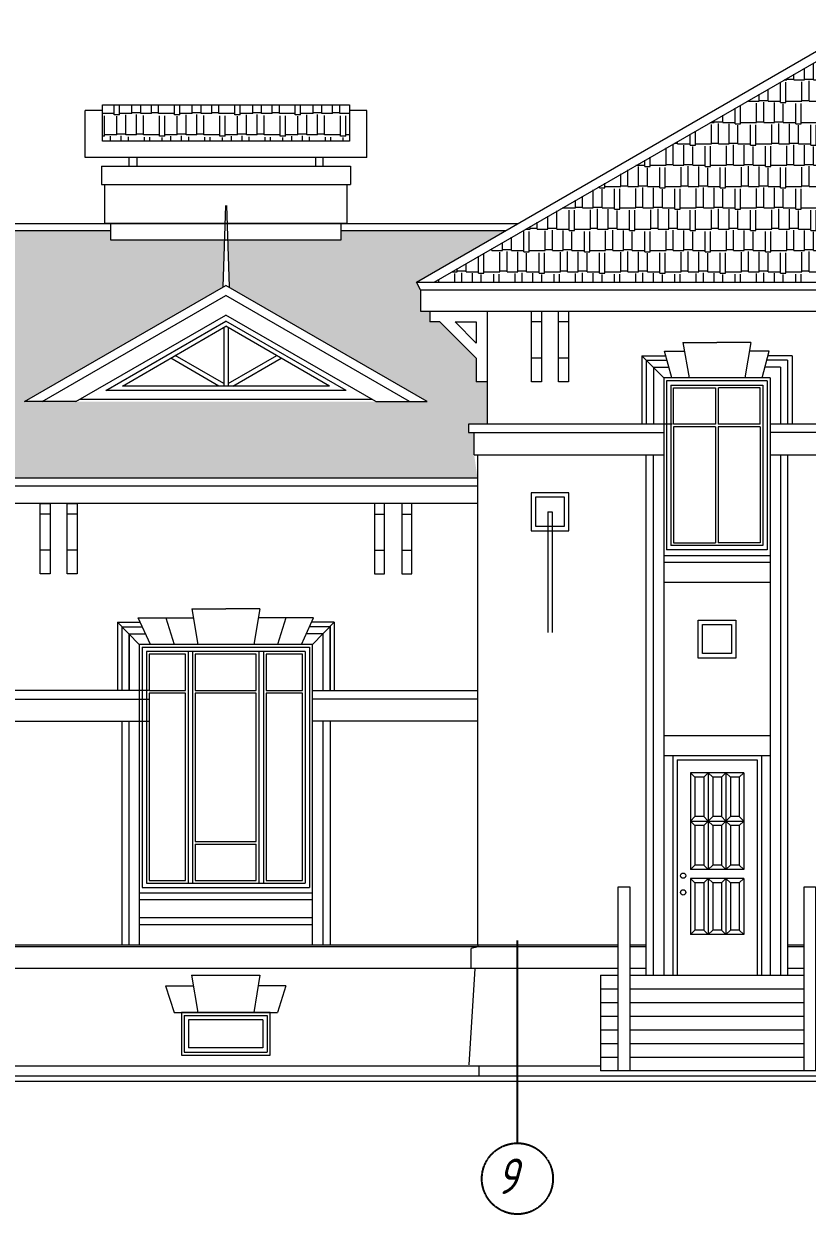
# Model space of a CAD drawing. Header units: millimetres. Extents: x 74752 to 193506, y -83124 to -13126.
# Drawn here: x 114437 to 123257, y -31180 to -17778 of the extents above; entities that cross this region are included whole.
import ezdxf

# ---------------------------------------------------------------- set-up
doc = ezdxf.new("R2010")
doc.units = ezdxf.units.MM
doc.linetypes.add('CENTER2', pattern=[1.125, 0.75, -0.125, 0.125, -0.125])
doc.layers.add('axis', color=40, linetype='CENTER2')
doc.layers.add('wall', color=5, linetype='Continuous')
doc.styles.add('ESKD', font='eskd.shx', dxfattribs={"oblique": 15})

msp = doc.modelspace()

# ---------------------------------------------------------------- hatches: boundary and pattern name
at = {"layer": 'wall', "linetype": 'Continuous', "lineweight": 15, "ltscale": 0.13, "true_color": 0x8f9991}
h = msp.add_hatch(dxfattribs=at)
h.set_pattern_fill('AR-RSHKE', color=252, scale=20, style=0)
h.set_pattern_definition([(0, (-6997172.5, 1252629.22), (510, 240), [120, -100, 140, -60, 180, -80]), (0, (-6997052.5, 1252639.22), (510, 240), [100, -380, 80, -120]), (0, (-6996812.5, 1252614.22), (510, 240), [60, -620]), (90, (-6997172.5, 1252629.22), (-170, 240), [230, -730]), (90, (-6997052.5, 1252629.22), (-170, 240), [225, -735]), (90, (-6996952.5, 1252629.22), (-170, 240), [210, -750]), (90, (-6996812.5, 1252614.22), (-170, 240), [230, -730]), (90, (-6996752.5, 1252614.22), (-170, 240), [230, -730]), (90, (-6996572.5, 1252629.22), (-170, 240), [220, -740])])
h.paths.add_polyline_path([(124836.7, -19745.5), (125046.6, -19742.5), (125044.8, -19264.5), (124924.8, -19264.5), (124924.8, -18998.8), (124516.7, -18590.7), (124401.5, -18590.7), (124401.5, -18470.9), (124296, -18470.9), (124296, -18231.3), (124252.4, -18141.5), (124291.8, -18122.1), (123894.1, -17892.5), (122172.9, -18886.2), (121167.6, -19462.1), (119062.7, -20682.3), (124938.1, -20685.4), (124938.1, -20090.4), (124901.7, -20091.5), (124901.7, -19840.4), (124836.7, -19841.5)])
h = msp.add_hatch(dxfattribs=at)
h.set_pattern_fill('AR-RSHKE', color=252, scale=20, style=0)
h.set_pattern_definition([(180, (4375733.54, 858170.6), (-510, 240), [120, -100, 140, -60, 180, -80]), (180, (4375613.54, 858180.6), (-510, 240), [100, -380, 80, -120]), (180, (4375373.54, 858155.6), (-510, 240), [60, -620]), (90, (4375733.54, 858170.6), (170, 240), [230, -730]), (90, (4375613.54, 858170.6), (170, 240), [225, -735]), (90, (4375513.54, 858170.6), (170, 240), [210, -750]), (90, (4375373.54, 858155.6), (170, 240), [230, -730]), (90, (4375313.54, 858155.6), (170, 240), [230, -730]), (90, (4375133.54, 858170.6), (170, 240), [220, -740])])
h.paths.add_polyline_path([(118104.5, -19100.7), (115323.5, -19100.7), (115323.5, -18690), (118104.5, -18690)])
h = msp.add_hatch(dxfattribs=at)
h.set_pattern_fill('AR-RSHKE', color=252, scale=20, style=0)
h.set_pattern_definition([(0, (-7019069.2, 1250419.46), (510, 240), [120, -100, 140, -60, 180, -80]), (0, (-7018949.2, 1250429.46), (510, 240), [100, -380, 80, -120]), (0, (-7018709.2, 1250404.46), (510, 240), [60, -620]), (90, (-7019069.19, 1250419.46), (-170, 240), [230, -730]), (90, (-7018949.19, 1250419.46), (-170, 240), [225, -735]), (90, (-7018849.19, 1250419.46), (-170, 240), [210, -750]), (90, (-7018709.19, 1250404.46), (-170, 240), [230, -730]), (90, (-7018649.19, 1250404.46), (-170, 240), [230, -730]), (90, (-7018469.19, 1250419.46), (-170, 240), [220, -740])])
h.paths.add_polyline_path([(97200.3, -22630.9), (97163.8, -22630.9), (97163.8, -22888.4), (104552.2, -22888.4), (104776.3, -22508.2), (108353.8, -20695.5), (111931.3, -22508.2), (112155.5, -22888.4), (119543.9, -22888.4), (119507.4, -22630.9), (119507.4, -22380.9), (119442.4, -22380.9), (119442.4, -22285.9), (119652.4, -22285.9), (119650.5, -21808), (119530.5, -21808), (119530.5, -21542.3), (119122.4, -21134.2), (119012.1, -21134.2), (119007.2, -21014.4), (118901.8, -21014.4), (118901.8, -20774.8), (118858.1, -20685.4), (119863.8, -20104.7), (118011.5, -20104.7), (118011.5, -20211.1), (116732.4, -20210.3), (116748.9, -20738.9), (118979, -22031.4), (118400.5, -22031.4), (115023.9, -22031.4), (114445.4, -22031.4), (116678.1, -20738.9), (116694.5, -20212.7), (115412.9, -20211.1), (115412.9, -20104.7), (103519.3, -20104.7), (101294.8, -20117.9), (101294.8, -20211.1), (100014.9, -20211.1), (100029.6, -20738.9), (102262.3, -22031.4), (101678.8, -22028.5), (101640.8, -22006.6), (98350.2, -22006.6), (98307.2, -22031.4), (97728.7, -22031.4), (99958.8, -20738.9), (99975.1, -20216.7), (98696.2, -20211.1), (98696.2, -20104.7), (96844.7, -20104.7), (97848.9, -20684.5), (97805.2, -20773.9), (97805.9, -21014.4), (97700.5, -21014.4), (97700.5, -21134.2), (97585.3, -21134.2), (97177.2, -21542.3), (97177.2, -21808), (97057.2, -21808), (97055.3, -22282.9), (97265.3, -22285.9), (97265.3, -22380.9), (97200.3, -22380.9)])

# ---------------------------------------------------------------- linework, layer by layer
at = {"layer": 'axis'}
msp.add_line((119990, -28098, -51546.7), (119990, -30380.4, -51546.7), dxfattribs=at)
at = {"layer": 'axis', "color": 18, "true_color": 0x000000}
msp.add_circle((119994.1, -30780.4, -51546.7), 400, dxfattribs=at)
at = {"layer": 'wall', "color": 250, "linetype": 'Continuous', "lineweight": 15, "ltscale": 0.13}
for p, q in [((118858.1, -20685.4, -51546.7), (123894.1, -17777.9, -51546.7)), ((119056.7, -20685.4, -51547.4), (123894.1, -17892.5, -51547.4)), ((115126.1, -19281.5, -51691.1), (115126.1, -18754.4, -51691.1)), ((115321.9, -18754.4, -51691.1), (115126.1, -18754.4, -51691.1)), ((115323.5, -18690, -51691.1), (118104.5, -18690, -51690.4)), ((118298.3, -18754.4, -51690.4), (118102.9, -18754.4, -51690.4)), ((118298.3, -19281.5, -51690.4), (118298.3, -18754.4, -51690.4)), ((118298.3, -19281.5, -51690.4), (115126.1, -19281.5, -51691.1)), ((115621.8, -19380, -51691.1), (115621.8, -19281.5, -51691.1)), ((115708.7, -19281.5, -51691.1), (115708.7, -19380, -51691.1)), ((117719.2, -19281.5, -51691.1), (117719.2, -19380, -51691.1)), ((117806.2, -19380, -51691.1), (117806.2, -19281.5, -51691.1)), ((115310, -19380, -51691.1), (118114.4, -19380, -51690.4)), ((115310, -19380, -51691.1), (115310, -19588.7, -51691.1)), ((118114.4, -19380, -51690.4), (118114.4, -19588.7, -51690.4)), ((115310, -19588.7, -51691.1), (118114.4, -19588.7, -51690.4)), ((115348.5, -20024.7, -51691.1), (115348.5, -19588.7, -51691.1)), ((118078.2, -20024.7, -51690.4), (118078.2, -19588.7, -51690.4)), ((116706.6, -19825.3, -51686.1), (116678.1, -20738.9, -51686.1)), ((116720.4, -19825.3, -51686.1), (116748.9, -20738.9, -51686.1)), ((96706.1, -20024.7, -51548.1), (120002.4, -20024.7, -51548.1)), ((118078.2, -20024.7, -51691.8), (115348.5, -20024.7, -51691.8)), ((115412.9, -20024.7, -51691.8), (115412.9, -20211.1, -51691.8)), ((118011.5, -20211.1, -51691.1), (118011.5, -20024.7, -51691.1)), ((101294.8, -20104.7, -51548.1), (115412.9, -20104.7, -51548.1)), ((115412.9, -20211.1, -51690.3), (118011.5, -20211.1, -51690.3)), ((118011.5, -20104.7, -51548.1), (119863.8, -20104.7, -51548.1)), ((114445.4, -22031.4, -51690), (116712.2, -20722.6, -51690)), ((118979, -22031.4, -51690), (116712.2, -20722.6, -51690)), ((118901.8, -20774.8, -51546.7), (118858.1, -20685.4, -51546.7)), ((118858.1, -20685.4, -51546.7), (124938.1, -20685.4, -51546.7)), ((114643.9, -22031.4, -51689.3), (116712.2, -20837.3, -51689.3)), ((118780.5, -22031.4, -51689.3), (116712.2, -20837.3, -51689.3)), ((118901.8, -20774.8, -51547.4), (118901.8, -21014.4, -51547.4)), ((118902, -20774.8, -51547.4), (124938.1, -20774.8, -51547.4)), ((118901.8, -21014.4, -51547.4), (124938.1, -21014.4, -51547.4)), ((119007.2, -21014.2, -51547.4), (119007.2, -21134.2, -51547.4)), ((119007.2, -21014.2, -51547.4), (119007.2, -21134.2, -51547.4)), ((119652.4, -21014.4, -51547.4), (119652.4, -21461.9, -51547.4)), ((115023.9, -22031.4, -51689.3), (116712.2, -21056.7, -51689.3)), ((115360.1, -21906.6, -51689.3), (116712.2, -21125.9, -51689.3)), ((118400.5, -22031.4, -51689.3), (116712.2, -21056.7, -51689.3)), ((118064.3, -21906.6, -51689.3), (116712.2, -21125.9, -51689.3)), ((119122.4, -21134.2, -51547.4), (119007.2, -21134.2, -51547.4)), ((119122.4, -21134.2, -51547.4), (119007.2, -21134.2, -51547.4)), ((119530.5, -21542.3, -51547.4), (119122.4, -21134.2, -51547.4)), ((119530.5, -21542.3, -51547.4), (119122.4, -21134.2, -51547.4)), ((119292.1, -21134.2, -51547.4), (119530.5, -21134.2, -51547.4)), ((119530.5, -21372.6, -51547.4), (119292.1, -21134.2, -51547.4)), ((119292.1, -21134.2, -51547.4), (119530.5, -21134.2, -51547.4)), ((119530.5, -21372.6, -51547.4), (119292.1, -21134.2, -51547.4)), ((119530.5, -21134.2, -51547.4), (119530.5, -21372.6, -51547.4)), ((119530.5, -21134.2, -51547.4), (119530.5, -21372.6, -51547.4)), ((120266.2, -21134.2, -51566.8), (120151, -21134.2, -51566.8)), ((120572.2, -21134.2, -51566.8), (120457, -21134.2, -51566.8)), ((115546.7, -21856.6, -51689.3), (116712.2, -21183.7, -51689.3)), ((116687.2, -21198.1, -51690), (116687.2, -21856.6, -51690)), ((117877.7, -21856.6, -51689.3), (116712.2, -21183.7, -51689.3)), ((116737.2, -21198.1, -51690), (116737.2, -21856.6, -51690)), ((121858.5, -21364.7, -49844.5), (122241, -21364.7, -49821.3)), ((121858.5, -21364.7, -49858), (121926.3, -21764.7, -49870.8)), ((122623.6, -21364.7, -49844.5), (122241, -21364.7, -49821.3)), ((122623.6, -21364.7, -49858), (122555.7, -21764.7, -49870.8)), ((116634.3, -21856.6, -51689.3), (116090.5, -21542.6, -51689.3)), ((116687.2, -21829.4, -51689.3), (116140.5, -21513.7, -51689.3)), ((116737.2, -21829.4, -51689.3), (117283.9, -21513.7, -51689.3)), ((116790.1, -21856.6, -51689.3), (117333.9, -21542.6, -51689.3)), ((119530.5, -21542.3, -51547.4), (119530.5, -21808, -51547.4)), ((119530.5, -21542.3, -51547.4), (119530.5, -21808, -51547.4)), ((119652.4, -21464.7, -51547.4), (119652.4, -22144.2, -51547.4)), ((119652.4, -21464.7, -51547.4), (119652.4, -22285.9, -51547.4)), ((120266.2, -21541.5, -51566.8), (120151, -21541.5, -51566.8)), ((120572.2, -21541.5, -51566.8), (120457, -21541.5, -51566.8)), ((121395.1, -21514.7, -49972.2), (121395.1, -22285.9, -49963.6)), ((121395.1, -21514.7, -49970.3), (121665.4, -21514.7, -49949.9)), ((121641, -21764.7, -49962.4), (121395.1, -21514.7, -49962.3)), ((121445.1, -21565.6, -49962.3), (121445.1, -22285.9, -49954)), ((121445.1, -21565.6, -49962.3), (121679.3, -21565.6, -49962.3)), ((121651.8, -21464.7, -49879.9), (121875.4, -21464.7, -49861.1)), ((121733.7, -21764.7, -49950.5), (121651.8, -21464.7, -49952.8)), ((122830.3, -21464.7, -49879.9), (122606.6, -21464.7, -49861.1)), ((122748.3, -21764.7, -49950.5), (122830.3, -21464.7, -49952.8)), ((123036.9, -21565.6, -49962.3), (122802.7, -21565.6, -49962.3)), ((123086.9, -21514.7, -49970.3), (122816.6, -21514.7, -49949.9)), ((123036.9, -21565.6, -49962.3), (123036.9, -22285.9, -49954)), ((123086.9, -21514.7, -49972.2), (123086.9, -22285.9, -49963.6)), ((121525.1, -21644.7, -49962.4), (121701, -21644.7, -49949.1)), ((121525.1, -21644.7, -49962.4), (121525.1, -22285.9, -49962.4)), ((122956.9, -21644.7, -49962.4), (122781.1, -21644.7, -49949.1)), ((122956.9, -21644.7, -49962.4), (122956.9, -22285.9, -49962.4)), ((119650.5, -21808, -51547.4), (119530.5, -21808, -51547.4)), ((119650.5, -21808, -51547.4), (119530.5, -21808, -51547.4)), ((121641, -21764.7, -49944.7), (121641, -28489.7, -49931)), ((122841, -21764.7, -49944.7), (121641, -21764.7, -49944.7)), ((121641, -21764.7, -49944.7), (121641, -28489.7, -49931)), ((122808, -21797.7, -49927.8), (121674, -21797.7, -49962.4)), ((121674, -21797.7, -49962.4), (121674, -23699.7, -49953.1)), ((122808, -21797.7, -49944.7), (122808, -23699.7, -49936.1)), ((122841, -21764.7, -49944.7), (122841, -28489.7, -49931)), ((122841, -21764.7, -49944.7), (122841, -28489.7, -49931)), ((118064.3, -21906.6, -51690), (115360.1, -21906.6, -51690)), ((117877.7, -21856.6, -51690), (115546.7, -21856.6, -51690)), ((121641, -21956.3, -49966.4), (121641, -28489.7, -49866.6)), ((121722.8, -21846.7, -49962.4), (122759.2, -21846.7, -49929)), ((121722.8, -21846.7, -49962.4), (121722.8, -23650.7, -49953.1)), ((122225.4, -21876.6, -49962.4), (122225.4, -22285.9, -50204.4)), ((122255.4, -21876.6, -49962.4), (122255.4, -22285.9, -50204.4)), ((122759.2, -21846.7, -49944.7), (122759.2, -23650.7, -49936.1)), ((122841, -21956.3, -49966.4), (122841, -28489.7, -49866.6)), ((115023.9, -22031.4, -51690), (114445.4, -22031.4, -51690)), ((118357.5, -22006.6, -51690), (115066.9, -22006.6, -51690)), ((118400.5, -22031.4, -51690), (118979, -22031.4, -51690)), ((119442.4, -22285.9, -51606.5), (119442.4, -22380.9, -51606.5)), ((119442.4, -22285.9, -51606.5), (119442.4, -22380.9, -51606.5)), ((121738.2, -22285.9, -51606.5), (119442.4, -22285.9, -51606.5)), ((119442.4, -22380.9, -51606.5), (121641, -22380.9, -51606.5)), ((119507.4, -22630.9, -51606.5), (119507.4, -22380.9, -51606.5)), ((119507.4, -22630.9, -51606.5), (119507.4, -22380.9, -51606.5)), ((122225.4, -22285.9, -50204.4), (121752.8, -22285.9, -50204.4)), ((122225.4, -22316.3, -50204.4), (121752.8, -22316.3, -50204.4)), ((121752.8, -22316.3, -50328.3), (121752.8, -23620.9, -50328.3)), ((122225.4, -22316.3, -50204.4), (122225.4, -23620.9, -49687.8)), ((122729.2, -22285.9, -50204.4), (122255.4, -22285.9, -50204.4)), ((122729.2, -22316.3, -50204.4), (122255.4, -22316.3, -50204.4)), ((122255.4, -22316.3, -50204.4), (122255.4, -23620.9, -49687.8)), ((122729.2, -22316.3, -50328.3), (122729.2, -23620.9, -50328.3)), ((124938.1, -22285.9, -51606.5), (122841, -22285.9, -51606.5)), ((124938.1, -22380.9, -51559.9), (122841, -22380.9, -51559.9)), ((119507.4, -22630.9, -51606.5), (121641, -22630.9, -51606.5)), ((119543.9, -22630.9, -51546.7), (119543.9, -28151.1, -51546.7)), ((121441, -22630.9, -49954.4), (121441, -28489.7, -49889)), ((121521, -22630.9, -49955), (121521, -28489.7, -49887.6)), ((122841, -22630.9, -51606.5), (124938.1, -22630.9, -51606.5)), ((122956.9, -22630.9, -49955), (122956.9, -28489.7, -49887.6)), ((123036.9, -22630.9, -49954.4), (123036.9, -28489.7, -49889)), ((112155.5, -22888.4, -51548.1), (119543.9, -22888.4, -51548.1)), ((112311.4, -22978.3, -51548.1), (119543.9, -22978.3, -51548.1)), ((119543.9, -23178.3, -51548.1), (112658.1, -23178.3, -51548.1)), ((116631.5, -23178.3, -51548.1), (116101, -23178.3, -51548.1)), ((114734.5, -23298.1, -51548.1), (114619.3, -23298.1, -51548.1)), ((115040.5, -23298.1, -51548.1), (114925.3, -23298.1, -51548.1)), ((118383.9, -23298.1, -51548.1), (118499.1, -23298.1, -51548.1)), ((118689.9, -23298.1, -51548.1), (118805.1, -23298.1, -51548.1)), ((120335.7, -23271.7, -51566.8), (120335.7, -24629.6, -51566.8)), ((120335.7, -23271.7, -51566.8), (120385.7, -23271.7, -51566.8)), ((120385.7, -23271.7, -51566.8), (120385.7, -24629.6, -51566.8)), ((114734.5, -23705.4, -51548.1), (114619.3, -23705.4, -51548.1)), ((115040.5, -23705.4, -51548.1), (114925.3, -23705.4, -51548.1)), ((118383.9, -23705.4, -51548.1), (118499.1, -23705.4, -51548.1)), ((118689.9, -23705.4, -51548.1), (118805.1, -23705.4, -51548.1)), ((122808, -23699.7, -49936.1), (121674, -23699.7, -49936.1)), ((122759.2, -23650.7, -49936.1), (121722.8, -23650.7, -49936.1)), ((121752.8, -23620.9, -50328.3), (122225.4, -23620.9, -50328.3)), ((122729.2, -23620.9, -50328.3), (122255.4, -23620.9, -50328.3)), ((121641, -23764.7, -49936.1), (122841, -23764.7, -49936.1)), ((121641, -23839.7, -49936.1), (122841, -23839.7, -49936.1)), ((121641, -24064.7, -49914.4), (122841, -24064.7, -49914.4)), ((116329.7, -24364.8, -51589.8), (116712.2, -24364.8, -51566.7)), ((116329.7, -24364.8, -51603.3), (116397.5, -24764.8, -51616.2)), ((117094.7, -24364.8, -51589.8), (116712.2, -24364.8, -51566.7)), ((117094.7, -24364.8, -51603.3), (117026.9, -24764.8, -51616.2)), ((115491.5, -24514.8, -51671.1), (115748.1, -24514.8, -51651.7)), ((115491.5, -24514.8, -51661.1), (115491.5, -25286, -51663.6)), ((115737.4, -24764.8, -51661.2), (115491.5, -24514.8, -51661.1)), ((115725.2, -24464.8, -51653.4), (116346.6, -24464.8, -51606.4)), ((115862.6, -24764.8, -51680.7), (115725.2, -24464.8, -51681.5)), ((116035.9, -24464.8, -51681.9), (116130, -24764.8, -51681.1)), ((117699.2, -24464.8, -51653.4), (117077.8, -24464.8, -51606.4)), ((117388.5, -24464.8, -51681.9), (117294.4, -24764.8, -51681.1)), ((117561.8, -24764.8, -51680.7), (117699.2, -24464.8, -51681.5)), ((117932.9, -24514.8, -51671.1), (117676.3, -24514.8, -51651.7)), ((117687, -24764.8, -51661.2), (117932.9, -24514.8, -51661.1)), ((117932.9, -24514.8, -51661.1), (117932.9, -25286, -51663.6)), ((115539.2, -24564.8, -51793.3), (115539.2, -25286, -51794.6)), ((115541.5, -24565.6, -51661.2), (115541.5, -25286, -51663.6)), ((115541.5, -24565.6, -51661.1), (115771.4, -24565.6, -51661.1)), ((115619.2, -24644.8, -51793.4), (115619.2, -25286, -51794.6)), ((115621.5, -24644.8, -51661.2), (115807.6, -24644.8, -51647.2)), ((115621.5, -24644.8, -51661.2), (115621.5, -25286, -51663.4)), ((117802.9, -24644.8, -51661.2), (117616.8, -24644.8, -51647.2)), ((117882.9, -24565.6, -51661.1), (117653, -24565.6, -51661.1)), ((117802.9, -24644.8, -51661.2), (117802.9, -25286, -51663.4)), ((117805.2, -24644.8, -51841.4), (117805.2, -25286, -51842.1)), ((117882.9, -24565.6, -51661.2), (117882.9, -25286, -51663.6)), ((117885.2, -24564.8, -51840.3), (117885.2, -25286, -51840.8)), ((117685.2, -24764.8, -51800.1), (115735.2, -24764.8, -51749.6)), ((117685.2, -24764.8, -51800.1), (115735.2, -24764.8, -51749.6)), ((115735.2, -24764.8, -51793.8), (115735.2, -28151.1, -51800.4)), ((115735.2, -24764.8, -51793.9), (115735.2, -27574.8, -51755.7)), ((117685.2, -24764.8, -51844.3), (117685.2, -28151.1, -51850.9)), ((117685.2, -24764.8, -51844.4), (117685.2, -27574.8, -51806.2)), ((115768.2, -24797.8, -51749.6), (117652.2, -24797.8, -51800.1)), ((115768.2, -24797.8, -51749.6), (115768.2, -27501.8, -51755.7)), ((117603.4, -24846.8, -51800.1), (115816.9, -24846.8, -51749.6)), ((115816.9, -24846.8, -51749.6), (115816.9, -27452.8, -51755.7)), ((117603.4, -24846.8, -51800.1), (115816.9, -24846.8, -51749.6)), ((115816.9, -24846.8, -51749.6), (115816.9, -27452.7, -51696.5)), ((116285.9, -24846.8, -51595.8), (116285.9, -27452.7, -52951.4)), ((116335.9, -24846.8, -51595.8), (116335.9, -27452.7, -52951.4)), ((117084.1, -24846.8, -51689.9), (117084.1, -27452.7, -53045.4)), ((117134.1, -24846.8, -51689.9), (117134.1, -27452.7, -53045.4)), ((117603.4, -24846.8, -51800.1), (117603.4, -27450.8, -51806.2)), ((117603.4, -24846.8, -51800.1), (117603.4, -27452.7, -51747)), ((117652.2, -24797.8, -51800.1), (117652.2, -27501.8, -51806.2)), ((115841.1, -25286, -51832.7), (113880.5, -25286, -51832.7)), ((117685.2, -25286, -51832.7), (119543.9, -25286, -51832.7)), ((113880.5, -25381, -51832.7), (115841.1, -25381, -51832.7)), ((119543.9, -25381, -51832.7), (117685.2, -25381, -51832.7)), ((113880.5, -25631, -51832.7), (115841.1, -25631, -51832.7)), ((115539.2, -25631, -51795.2), (115539.2, -28151.1, -51799.8)), ((115619.2, -25631, -51795.3), (115619.2, -28151.1, -51799.9)), ((119553.1, -25631, -51832.7), (117685.2, -25631, -51832.7)), ((117805.2, -25631, -51842.5), (117805.2, -28151.1, -51845.2)), ((117885.2, -25631, -51841.1), (117885.2, -28151.1, -51843.1)), ((121641, -25790, -49876.4), (122841, -25790, -49838)), ((121641, -26015, -49944.7), (122841, -26015, -49944.7)), ((121743.1, -26015, -49944.7), (122743.1, -26015, -49944.7)), ((121743.1, -26015, -49944.7), (121743.1, -28489.7, -49944.7)), ((121793.1, -26065, -49944.7), (122693.1, -26065, -49944.7)), ((121793.1, -26065, -49944.7), (122693.1, -26065, -49944.7)), ((121793.1, -26065, -49890.3), (121793.1, -28489.7, -49863.6)), ((122693.1, -26065, -49890.3), (122693.1, -28489.7, -49863.6)), ((122743.1, -26015, -49944.7), (122743.1, -28489.7, -49944.7)), ((122743.1, -26065, -49944.7), (122743.1, -28489.7, -49944.7)), ((122541.7, -26209.8, -49944.7), (121943.6, -26209.8, -49944.7)), ((121943.6, -26209.8, -49944.7), (121943.6, -27299.2, -49944.7)), ((121993.6, -26259.8, -49944.7), (121943.6, -26209.8, -49944.7)), ((122541.7, -26209.8, -49944.7), (121943.6, -26209.8, -49944.7)), ((121943.6, -26209.8, -49944.7), (121943.6, -27299.2, -49944.7)), ((121993.6, -26259.8, -49944.7), (121943.6, -26209.8, -49944.7)), ((122093, -26259.8, -49944.7), (121993.6, -26259.8, -49944.7)), ((121993.6, -26259.8, -49944.7), (121993.6, -26704.5, -49944.7)), ((122093, -26259.8, -49944.7), (121993.6, -26259.8, -49944.7)), ((121993.6, -26259.8, -49944.7), (121993.6, -26704.5, -49944.7)), ((122093, -26259.8, -49944.7), (122143, -26209.8, -49944.7)), ((122093, -26259.8, -49944.7), (122093, -26704.5, -49944.7)), ((122093, -26259.8, -49944.7), (122093, -26704.5, -49944.7)), ((122143, -26209.8, -49944.7), (122143, -27299.2, -49944.7)), ((122143, -26209.8, -49944.7), (122143, -27299.2, -49944.7)), ((122193, -26259.8, -49944.7), (122143, -26209.8, -49944.7)), ((122292.3, -26259.8, -49944.7), (122193, -26259.8, -49944.7)), ((122292.3, -26259.8, -49944.7), (122193, -26259.8, -49944.7)), ((122193, -26259.8, -49944.7), (122193, -26704.5, -49944.7)), ((122292.3, -26259.8, -49944.7), (122342.3, -26209.8, -49944.7)), ((122292.3, -26259.8, -49944.7), (122342.3, -26209.8, -49944.7)), ((122292.3, -26259.8, -49944.7), (122292.3, -26704.5, -49944.7)), ((122292.3, -26259.8, -49944.7), (122292.3, -26704.5, -49944.7)), ((122342.3, -26209.8, -49944.7), (122342.3, -27299.2, -49944.7)), ((122392.3, -26259.8, -49944.7), (122342.3, -26209.8, -49944.7)), ((122342.3, -26209.8, -49944.7), (122342.3, -27299.2, -49944.7)), ((122491.7, -26259.8, -49944.7), (122392.3, -26259.8, -49944.7)), ((122491.7, -26259.8, -49944.7), (122392.3, -26259.8, -49944.7)), ((122392.3, -26259.8, -49944.7), (122392.3, -26704.5, -49944.7)), ((122491.7, -26259.8, -49944.7), (122541.7, -26209.8, -49944.7)), ((122491.7, -26259.8, -49944.7), (122541.7, -26209.8, -49944.7)), ((122491.7, -26259.8, -49944.7), (122491.7, -26704.5, -49944.7)), ((122491.7, -26259.8, -49944.7), (122491.7, -26704.5, -49944.7)), ((122541.7, -26209.8, -49944.7), (122541.7, -27299.2, -49944.7)), ((122541.7, -26209.8, -49944.7), (122541.7, -27299.2, -49944.7)), ((121993.6, -26704.5, -49944.7), (121943.6, -26754.5, -49944.7)), ((121993.6, -26804.5, -49944.7), (121943.6, -26754.5, -49944.7)), ((121943.6, -26754.5, -49944.7), (122541.7, -26754.5, -49944.7)), ((122093, -26704.5, -49944.7), (121993.6, -26704.5, -49944.7)), ((121993.6, -26804.5, -49944.7), (121993.6, -27249.2, -49944.7)), ((121993.6, -26804.5, -49944.7), (121993.6, -27249.2, -49944.7)), ((122093, -26804.5, -49944.7), (121993.6, -26804.5, -49944.7)), ((122093, -26704.5, -49944.7), (122143, -26754.5, -49944.7)), ((122093, -26804.5, -49944.7), (122143, -26754.5, -49944.7)), ((122093, -26804.5, -49944.7), (122093, -27249.2, -49944.7)), ((122093, -26804.5, -49944.7), (122093, -27249.2, -49944.7)), ((122193, -26704.5, -49944.7), (122143, -26754.5, -49944.7)), ((122193, -26804.5, -49944.7), (122143, -26754.5, -49944.7)), ((122292.3, -26704.5, -49944.7), (122193, -26704.5, -49944.7)), ((122193, -26804.5, -49944.7), (122193, -27249.2, -49944.7)), ((122292.3, -26804.5, -49944.7), (122193, -26804.5, -49944.7)), ((122292.3, -26704.5, -49944.7), (122342.3, -26754.5, -49944.7)), ((122292.3, -26804.5, -49944.7), (122342.3, -26754.5, -49944.7)), ((122292.3, -26804.5, -49944.7), (122292.3, -27249.2, -49944.7)), ((122292.3, -26804.5, -49944.7), (122292.3, -27249.2, -49944.7)), ((122392.3, -26704.5, -49944.7), (122342.3, -26754.5, -49944.7)), ((122392.3, -26804.5, -49944.7), (122342.3, -26754.5, -49944.7)), ((122491.7, -26704.5, -49944.7), (122392.3, -26704.5, -49944.7)), ((122392.3, -26804.5, -49944.7), (122392.3, -27249.2, -49944.7)), ((122491.7, -26804.5, -49944.7), (122392.3, -26804.5, -49944.7)), ((122491.7, -26704.5, -49944.7), (122541.7, -26754.5, -49944.7)), ((122491.7, -26804.5, -49944.7), (122541.7, -26754.5, -49944.7)), ((122491.7, -26804.5, -49944.7), (122491.7, -27249.2, -49944.7)), ((122491.7, -26804.5, -49944.7), (122491.7, -27249.2, -49944.7)), ((122143, -26854.5, -49944.7), (122143, -27299.2, -49944.7)), ((122143, -26854.5, -49944.7), (122143, -27299.2, -49944.7)), ((122342.3, -26854.5, -49944.7), (122342.3, -27299.2, -49944.7)), ((122342.3, -26854.5, -49944.7), (122342.3, -27299.2, -49944.7)), ((116365.9, -26983.7, -51713.4), (117054, -26983.7, -51713.4)), ((116365.9, -27013.7, -51414.7), (117054, -27013.7, -51414.7)), ((121943.6, -27299.2, -49944.7), (121993.6, -27249.2, -49944.7)), ((121943.6, -27299.2, -49944.7), (121993.6, -27249.2, -49944.7)), ((122541.7, -27299.2, -49944.7), (121943.6, -27299.2, -49944.7)), ((122541.7, -27299.2, -49944.7), (121943.6, -27299.2, -49944.7)), ((122093, -27249.2, -49944.7), (121993.6, -27249.2, -49944.7)), ((122093, -27249.2, -49944.7), (121993.6, -27249.2, -49944.7)), ((122143, -27299.2, -49944.7), (122093, -27249.2, -49944.7)), ((122143, -27299.2, -49944.7), (122093, -27249.2, -49944.7)), ((122143, -27299.2, -49944.7), (122193, -27249.2, -49944.7)), ((122292.3, -27249.2, -49944.7), (122193, -27249.2, -49944.7)), ((122292.3, -27249.2, -49944.7), (122193, -27249.2, -49944.7)), ((122342.3, -27299.2, -49944.7), (122292.3, -27249.2, -49944.7)), ((122342.3, -27299.2, -49944.7), (122392.3, -27249.2, -49944.7)), ((122491.7, -27249.2, -49944.7), (122392.3, -27249.2, -49944.7)), ((122491.7, -27249.2, -49944.7), (122392.3, -27249.2, -49944.7)), ((122541.7, -27299.2, -49944.7), (122491.7, -27249.2, -49944.7)), ((122541.7, -27299.2, -49944.7), (122491.7, -27249.2, -49944.7)), ((115816.9, -27452.7, -51696.5), (117603.4, -27452.7, -51747)), ((115816.9, -27452.8, -51755.7), (117603.2, -27452.8, -51806.2)), ((121943.6, -27399.2, -49944.7), (121943.6, -28030.7, -49944.7)), ((122541.7, -27399.2, -49944.7), (121943.6, -27399.2, -49944.7)), ((121993.6, -27449.2, -49944.7), (121943.6, -27399.2, -49944.7)), ((121943.6, -27399.2, -49944.7), (121943.6, -28030.7, -49944.7)), ((122541.7, -27399.2, -49944.7), (121943.6, -27399.2, -49944.7)), ((121993.6, -27449.2, -49944.7), (121943.6, -27399.2, -49944.7)), ((121993.6, -27449.2, -49944.7), (121993.6, -27980.7, -49944.7)), ((122093, -27449.2, -49944.7), (121993.6, -27449.2, -49944.7)), ((121993.6, -27449.2, -49944.7), (121993.6, -27980.7, -49944.7)), ((122093, -27449.2, -49944.7), (121993.6, -27449.2, -49944.7)), ((122093, -27449.2, -49944.7), (121993.6, -27449.2, -49944.7)), ((122093, -27449.2, -49944.7), (122143, -27399.2, -49944.7)), ((122093, -27449.2, -49944.7), (122093, -27893.9, -49944.7)), ((122093, -27449.2, -49944.7), (122093, -27980.7, -49944.7)), ((122143, -27399.2, -49944.7), (122143, -27943.9, -49944.7)), ((122143, -27399.2, -49944.7), (122143, -28030.7, -49944.7)), ((122193, -27449.2, -49944.7), (122143, -27399.2, -49944.7)), ((122292.3, -27449.2, -49944.7), (122193, -27449.2, -49944.7)), ((122292.3, -27449.2, -49944.7), (122193, -27449.2, -49944.7)), ((122193, -27449.2, -49944.7), (122193, -27980.7, -49944.7)), ((122292.3, -27449.2, -49944.7), (122193, -27449.2, -49944.7)), ((122292.3, -27449.2, -49944.7), (122342.3, -27399.2, -49944.7)), ((122292.3, -27449.2, -49944.7), (122292.3, -27980.7, -49944.7)), ((122292.3, -27449.2, -49944.7), (122292.3, -27980.7, -49944.7)), ((122342.3, -27399.2, -49944.7), (122342.3, -27980.7, -49944.7)), ((122342.3, -27399.2, -49944.7), (122342.3, -28030.7, -49944.7)), ((122392.3, -27449.2, -49944.7), (122342.3, -27399.2, -49944.7)), ((122491.7, -27449.2, -49944.7), (122392.3, -27449.2, -49944.7)), ((122491.7, -27449.2, -49944.7), (122392.3, -27449.2, -49944.7)), ((122392.3, -27449.2, -49944.7), (122392.3, -27980.7, -49944.7)), ((122491.7, -27449.2, -49944.7), (122392.3, -27449.2, -49944.7)), ((122491.7, -27449.2, -49944.7), (122541.7, -27399.2, -49944.7)), ((122491.7, -27449.2, -49944.7), (122541.7, -27399.2, -49944.7)), ((122491.7, -27449.2, -49944.7), (122491.7, -27980.7, -49944.7)), ((122491.7, -27449.2, -49944.7), (122491.7, -27980.7, -49944.7)), ((122541.7, -27399.2, -49944.7), (122541.7, -28030.7, -49944.7)), ((122541.7, -27399.2, -49944.7), (122541.7, -28030.7, -49944.7)), ((117685.2, -27564.8, -51806.2), (115735.2, -27564.8, -51755.7)), ((115768.2, -27501.8, -51755.7), (117652.2, -27501.8, -51806.2)), ((117685.2, -27639.8, -51806.2), (115735.2, -27639.8, -51755.7)), ((115735.2, -27839.9, -113171.6), (117685.2, -27840, -120362.5)), ((115735.2, -27919.9, -105845.7), (117685.2, -27919.9, -112157.5)), ((121943.6, -28030.7, -49944.7), (121993.6, -27980.7, -49944.7)), ((121943.6, -28030.7, -49944.7), (121993.6, -27980.7, -49944.7)), ((122093, -27980.7, -49944.7), (121993.6, -27980.7, -49944.7)), ((122093, -27980.7, -49944.7), (121993.6, -27980.7, -49944.7)), ((122093, -27980.7, -49944.7), (121993.6, -27980.7, -49944.7)), ((122143, -28030.7, -49944.7), (122093, -27980.7, -49944.7)), ((122143, -28030.7, -49944.7), (122193, -27980.7, -49944.7)), ((122292.3, -27980.7, -49944.7), (122193, -27980.7, -49944.7)), ((122292.3, -27980.7, -49944.7), (122193, -27980.7, -49944.7)), ((122292.3, -27980.7, -49944.7), (122193, -27980.7, -49944.7)), ((122342.3, -28030.7, -49944.7), (122292.3, -27980.7, -49944.7)), ((122342.3, -28030.7, -49944.7), (122392.3, -27980.7, -49944.7)), ((122491.7, -27980.7, -49944.7), (122392.3, -27980.7, -49944.7)), ((122491.7, -27980.7, -49944.7), (122392.3, -27980.7, -49944.7)), ((122491.7, -27980.7, -49944.7), (122392.3, -27980.7, -49944.7)), ((122541.7, -28030.7, -49944.7), (122491.7, -27980.7, -49944.7)), ((122541.7, -28030.7, -49944.7), (122491.7, -27980.7, -49944.7)), ((122541.7, -28030.7, -49944.7), (121943.6, -28030.7, -49944.7)), ((122541.7, -28030.7, -49944.7), (121943.6, -28030.7, -49944.7)), ((121129.8, -28151.1, -48342.7), (112934, -28151.1, -48342.7)), ((121129.8, -28171.1, -48342.7), (112936.6, -28171.1, -48342.7)), ((119553.5, -28171.1, -48342.7), (119473.9, -28188.4, -48342.7)), ((119553.5, -28171.1, -51548.9), (119473.9, -28188.4, -51548.9)), ((119473.9, -28414.7, -51546.7), (119473.9, -28188.4, -48342.7)), ((119473.9, -28414.7, -54752.8), (119473.9, -28188.4, -51548.9)), ((119553.5, -28171.1, -48342.7), (119553.5, -28151.1, -48342.7)), ((119553.5, -28171.1, -51548.9), (119553.5, -28151.1, -51548.9)), ((121441, -28151.1, -48342.7), (121259, -28151.1, -48342.7)), ((121441, -28171.1, -48342.7), (121259, -28171.1, -48342.7)), ((123222.6, -28151.1, -48342.7), (123036.9, -28151.1, -48342.7)), ((123222.6, -28171.1, -48342.7), (123036.9, -28171.1, -48342.7)), ((121129.8, -28414.7, -51546.7), (112966.1, -28414.7, -51546.7)), ((116324, -28489.7, -51371.1), (116395.2, -28909.9, -51384.6)), ((116324, -28489.7, -51371.1), (117095.9, -28489.7, -51371.1)), ((117095.9, -28489.7, -51371.1), (117024.7, -28909.9, -51384.6)), ((119513.9, -28414.7, -51546.7), (119445.5, -29500, -48342.7)), ((120930.2, -28489.7, -51547), (120930.2, -29564.7, -51547)), ((121441, -28414.7, -51546.7), (121259, -28414.7, -51546.7)), ((123222.6, -28414.7, -51546.7), (123036.9, -28414.7, -51546.7)), ((116033.7, -28609.9, -51398.4), (116344.4, -28609.9, -51374.9)), ((116033.7, -28609.9, -51450.4), (116127.8, -28909.9, -51449.5)), ((117386.2, -28609.9, -51398.4), (117075.5, -28609.9, -51374.9)), ((117386.2, -28609.9, -51450.4), (117292.1, -28909.9, -51449.5)), ((120930.2, -28643.2, -51470.7), (121129.8, -28643.2, -51470.7)), ((121259, -28643.2, -51470.7), (123222.6, -28643.2, -51470.7)), ((120930.2, -28796.7, -51470.7), (121129.8, -28796.7, -51470.7)), ((121259, -28796.7, -51470.7), (123222.6, -28796.7, -51470.7)), ((116127.8, -28909.9, -51441.3), (117292.1, -28909.9, -51475.7)), ((116243.3, -28942.9, -51340.6), (117176.6, -28942.9, -51359.7)), ((116243.3, -28942.9, -51340.6), (116243.3, -29357.2, -51351.8)), ((117176.6, -28942.9, -51340.6), (117176.6, -29357.2, -51351.8)), ((117127.8, -28991.9, -51359.7), (116292.1, -28991.9, -51340.6)), ((116292.1, -28991.9, -51340.6), (116292.1, -29308.2, -51349.5)), ((117127.8, -28991.9, -51340.6), (117127.8, -29308.2, -51349.5)), ((120930.2, -28950.2, -51470.7), (121129.8, -28950.2, -51470.7)), ((121259, -28950.2, -51470.7), (123222.6, -28950.2, -51470.7)), ((120930.2, -29103.7, -51470.7), (121129.8, -29103.7, -51470.7)), ((121259, -29103.7, -51470.7), (123222.6, -29103.7, -51470.7)), ((117127.8, -29308.2, -51359.7), (116292.1, -29308.2, -51340.6)), ((120930.2, -29257.2, -51470.7), (121129.8, -29257.2, -51470.7)), ((121259, -29257.2, -51470.7), (123222.6, -29257.2, -51470.7)), ((116243.3, -29357.2, -51340.6), (117176.6, -29357.2, -51359.7)), ((120930.2, -29410.7, -51470.7), (121129.8, -29410.7, -51470.7)), ((121259, -29410.7, -51470.7), (123222.6, -29410.7, -51470.7)), ((119559.1, -29513.6, -51547), (119559.1, -29625.5, -51547)), ((130335, -29684.7, -51547), (74751.7, -29684.7, -51547)), ((133453, -29684.7, -54751.7), (111621.4, -29684.7, -54751.7))]:
    msp.add_line(p, q, dxfattribs=at)
for points, elevation in [([(115323.5, -19100.6), (115323.5, -18690), (118104.5, -18690), (118104.5, -19100.7), (115323.5, -19100.7), (115323.5, -19100.6)], -51691.1), ([(121752.8, -22285.9), (121752.8, -21876.6), (122225.4, -21876.6)], -50328.3), ([(122729.2, -22285.9), (122729.2, -21876.6), (122256.6, -21876.6)], -50328.3), ([(117054, -26983.7), (117054, -25316), (116365.9, -25316), (116365.9, -26983.7)], -51757.1), ([(116365.9, -27013.7), (116365.9, -27422.7), (117054, -27422.7), (117054, -27013.7)], -51713.4), ([(121129.8, -29564.7), (121129.8, -27494.6), (121259, -27494.6), (121259, -29564.7)], -51547.4), ([(123222.6, -29564.7), (123222.6, -27494.6), (123351.8, -27494.6), (123351.8, -29564.7)], -51547.8), ([(120930.2, -28489.7), (121129.8, -28489.7)], -51547), ([(121259, -28489.7), (123222.6, -28489.7)], -51547), ([(123351.8, -28489.7), (123551.8, -28489.7), (123551.8, -29564.7), (123222.6, -29564.7)], -51547), ([(123222.6, -29564.7), (120930.2, -29564.7)], -51547)]:
    msp.add_lwpolyline(points, dxfattribs=dict(at, elevation=elevation))
for points, elevation in [([(120151, -21014.4), (120264.4, -21014.4), (120264.4, -21808), (120151, -21808)], -51566.8), ([(120457, -21014.4), (120570.4, -21014.4), (120570.4, -21808), (120457, -21808)], -51566.8), ([(114619.3, -23178.3), (114732.7, -23178.3), (114732.7, -23971.9), (114619.3, -23971.9)], -51548.1), ([(114925.3, -23178.3), (115038.7, -23178.3), (115038.7, -23971.9), (114925.3, -23971.9)], -51548.1), ([(118499.1, -23178.3), (118385.7, -23178.3), (118385.7, -23971.9), (118499.1, -23971.9)], -51548.1), ([(118805.1, -23178.3), (118691.7, -23178.3), (118691.7, -23971.9), (118805.1, -23971.9)], -51548.1), ([(120147.2, -23485.3), (120574.2, -23485.3), (120574.2, -23058.1), (120147.2, -23058.1)], -51566.8), ([(120197.2, -23435.3), (120524.2, -23435.3), (120524.2, -23108.1), (120197.2, -23108.1)], -51566.8), ([(122454.5, -24919.2), (122027.5, -24919.2), (122027.5, -24491.9), (122454.5, -24491.9)], -49914.4), ([(122404.5, -24869.2), (122077.5, -24869.2), (122077.5, -24541.9), (122404.5, -24541.9)], -49914.4), ([(116255.9, -24876.7), (115846.5, -24876.7), (115846.5, -25286), (116255.9, -25286)], -51954.6), ([(117054, -24876.7), (116365.9, -24876.7), (116365.9, -25286), (117054, -25286)], -52055.8), ([(117573.3, -24876.7), (117164, -24876.7), (117164, -25286), (117573.3, -25286)], -52166), ([(116255.9, -25316), (115846.5, -25316), (115846.5, -27422.7), (116255.9, -27422.7)], -51656), ([(117573.3, -25316), (117164, -25316), (117164, -27422.7), (117573.3, -27422.7)], -51867.3), ([(117209.6, -28909.9), (116210.3, -28909.9), (116210.3, -29390.2), (117209.6, -29390.2)], -51458.5)]:
    msp.add_lwpolyline(points, close=True, dxfattribs=dict(at, elevation=elevation))
at = {"layer": 'wall', "color": 250, "linetype": 'Continuous', "lineweight": 15, "ltscale": 0.13, "const_width": 15}
for points, elevation in [([(120930.2, -29513.6), (79755.3, -29513.6)], -51547.4), ([(129369.2, -29625.5), (79868.9, -29625.5)], -45234.2), ([(120930.2, -29513.6), (98947.2, -29513.6)], -54751.3), ([(129369.2, -29625.5), (98955.3, -29625.5)], -48438.2)]:
    msp.add_lwpolyline(points, dxfattribs=dict(at, elevation=elevation))
at = {"layer": 'wall', "color": 250, "linetype": 'Continuous', "lineweight": 15, "ltscale": 0.13}
for centre in [(121860.7, -27369.1, -49944.7), (121860.7, -27557.2, -49944.7)]:
    msp.add_circle(centre, 29.6, dxfattribs=at)

# ---------------------------------------------------------------- texts
at = {"layer": 'axis', "color": 18, "true_color": 0x000000, "style": 'ESKD', "oblique": 15}
msp.add_text('9', height=400, dxfattribs=at).set_placement((119759.1, -30953.3, -51546.7))

doc.saveas('drawing.dxf')
